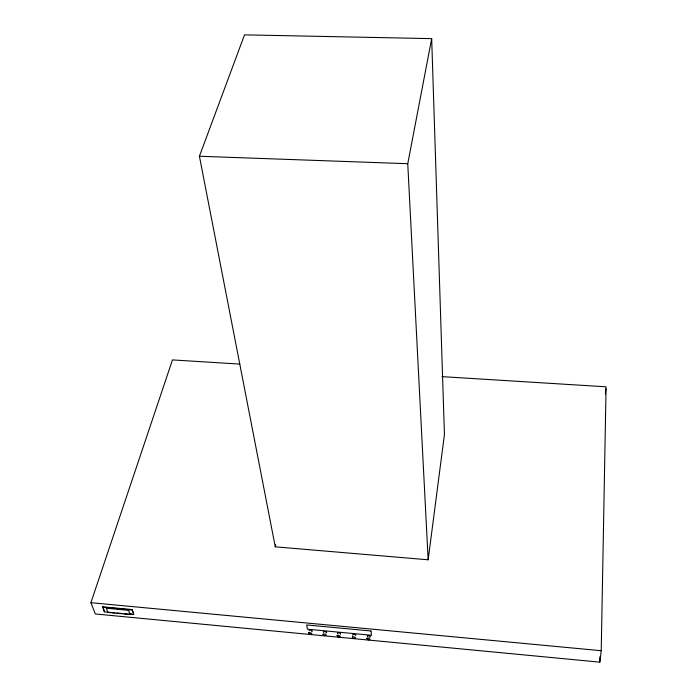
<?xml version="1.0" encoding="UTF-8"?>
<svg xmlns="http://www.w3.org/2000/svg" width="697" height="697" viewBox="0 0 697 697"><rect width="100%" height="100%" fill="white"/><g stroke="black" fill="none" stroke-linecap="round" stroke-linejoin="round"><path stroke-width="1.05" d="M239.846 364.095L172.473 359.913L90.915 602.687L95.289 613.961L599.812 662.15L599.917 656.713M599.812 662.15L601.223 650.71L606.085 386.809L441.985 376.633M605.362 393.971L605.876 388.856M428.158 559.796L444.442 434.484L431.678 38.631L244.516 34.85L199.412 156.25L275.271 546.823L428.158 559.796L407.754 163.708L431.678 38.631M275.271 546.823L275.759 544.714M124.205 613.708L133.632 614.597L133.78 614.127L132.186 609.561L102.738 606.782L104.297 611.809L114.778 612.811M133.632 614.597L132.186 609.561M104.297 611.809L104.454 611.339M308.989 630.776L309.695 630.114L311.376 630.271L312.343 631.099L311.637 631.761M340.563 634.209L340.441 633.346L338.916 632.771L337.514 633.068L337.636 633.93M355.818 635.655L355.705 634.793L354.181 634.226L352.76 634.514L352.882 635.376M325.926 633.12L326.649 632.458L326.362 632.005L324.828 631.438L323.434 631.726L323.574 632.588M369.689 637.285L370.455 636.622L370.177 636.169L368.652 635.594L367.223 635.891L367.99 637.128M199.412 156.25L407.754 163.708M90.915 602.687L601.223 650.71M102.581 607.253L132.038 610.041M129.59 613.726L131.689 613.926M116.869 613.003L122.106 613.508M102.738 606.782L104.114 610.424M308.649 632.85L309.468 634.078L311.15 634.235L311.864 633.573L310.026 632.554L308.649 632.85M322.972 634.209L323.783 635.446L325.464 635.603L326.187 634.941L324.366 633.922L322.972 634.209M337.06 635.559L337.853 636.788L339.552 636.953L340.293 636.291L338.472 635.263L337.06 635.559M352.342 637.014L353.118 638.243L354.817 638.408L355.575 637.746L353.754 636.718L352.342 637.014M366.822 638.391L367.58 639.628L369.288 639.794L370.055 639.123L368.251 638.103L366.822 638.391M371.013 631.003L306.68 624.939L307.429 629.191L371.492 635.272L371.013 631.003M128.562 610.319L106.319 608.211L107.887 612.419L130.043 614.519L128.562 610.319"/></g></svg>
